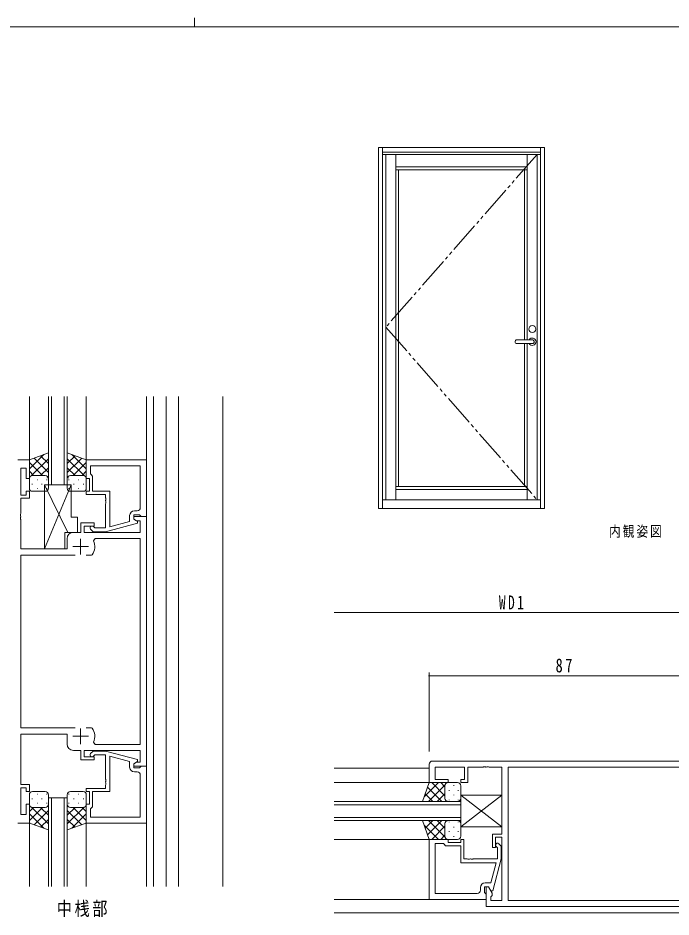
# Model space of a CAD drawing. Units: millimetres on the paper. Extents: x -397 to 397, y -282 to 282.
# Drawn here: x -64.7 to 141.7, y -2.3 to 282.1 of the extents above; entities that cross this region are included whole.
import ezdxf

# ---------------------------------------------------------------- set-up
doc = ezdxf.new("R2010")
doc.units = ezdxf.units.MM
doc.linetypes.add('USER3', pattern=[15, 10, -1, 1, -1, 1, -1])
for name, color, linetype, lineweight in [('0-1_YKK_ZWAK', 7, 'Continuous', 18), ('0-3_YKK_11', 7, 'Continuous', 18), ('0-4_YKK_12', 2, 'Continuous', 18), ('0-5_YKK_13', 4, 'Continuous', 18), ('0-6_YKK_D', 6, 'Continuous', 18), ('0-7_YKK_A1', 4, 'Continuous', 18)]:
    doc.layers.add(name, color=color, linetype=linetype, lineweight=lineweight)
doc.layers.add('0-2_USER1', color=7, linetype='Continuous')
doc.styles.add('ＭＳ ゴシック', font='')
doc.styles.get('ＭＳ ゴシック').set_extended_font_data('MS Gothic')

msp = doc.modelspace()

# ---------------------------------------------------------------- linework, layer by layer
at = {"layer": '0-1_YKK_ZWAK'}
for p, q in [((-8.894, 282.1), (-8.894, 279.3)), ((376.092, 279.3), (-393.908, 279.3))]:
    msp.add_line(p, q, dxfattribs=at)
at = {"layer": '0-3_YKK_11'}
for p, q in [((-64.732, 142.358), (-61.132, 142.358)), ((-61.132, 142.358), (-61.132, 136.358)), ((-43.132, 142.358), (-43.132, 136.358)), ((-24.132, 142.358), (-43.132, 142.358)), ((-24.132, 124.358), (-24.132, 142.358)), ((-63.802, 139.658), (-63.802, 131.158)), ((-62.132, 139.658), (-63.802, 139.658)), ((-62.132, 136.358), (-62.132, 139.658)), ((-41.832, 140.428), (-26.062, 140.428)), ((-41.832, 137.858), (-41.832, 140.428)), ((-41.832, 140.428), (-26.062, 140.428)), ((-26.062, 140.428), (-26.062, 127.158)), ((-41.632, 137.658), (-41.832, 137.858)), ((-41.132, 137.158), (-41.632, 137.658)), ((-41.132, 132.358), (-41.132, 137.158)), ((-61.132, 136.358), (-62.132, 136.358)), ((-43.132, 136.358), (-42.132, 136.358)), ((-42.132, 136.358), (-42.132, 132.358)), ((-63.802, 131.158), (-62.132, 131.158)), ((-62.132, 132.358), (-61.132, 132.358)), ((-62.132, 131.158), (-62.132, 132.358)), ((-61.132, 132.358), (-61.132, 130.158)), ((-43.132, 132.358), (-43.132, 131.358)), ((-42.132, 132.358), (-43.132, 132.358)), ((-43.132, 131.358), (-37.032, 131.358)), ((-35.732, 132.358), (-41.132, 132.358)), ((-37.032, 131.358), (-37.032, 130.316)), ((-35.732, 121.15), (-35.732, 132.358)), ((-63.802, 130.158), (-63.802, 125.316)), ((-61.132, 130.158), (-63.802, 130.158)), ((-37.032, 130.316), (-36.912, 130.133)), ((-36.912, 129.583), (-37.032, 129.4)), ((-37.032, 129.4), (-37.032, 129.316)), ((-37.032, 129.316), (-36.912, 129.133)), ((-36.912, 128.583), (-37.032, 128.4)), ((-37.032, 128.4), (-37.032, 120.758)), ((-36.912, 130.133), (-36.912, 129.583)), ((-36.912, 129.133), (-36.912, 128.583)), ((-63.802, 125.316), (-63.922, 125.133)), ((-27.062, 126.158), (-27.932, 126.158)), ((-63.922, 125.133), (-63.922, 124.583)), ((-63.922, 124.583), (-63.802, 124.4)), ((-63.802, 124.316), (-63.922, 124.133)), ((-63.922, 124.133), (-63.922, 123.583)), ((-63.922, 123.583), (-63.802, 123.4)), ((-63.802, 124.4), (-63.802, 124.316)), ((-63.802, 123.4), (-63.802, 114.158)), ((-44.832, 122.358), (-40.632, 122.358)), ((-44.832, 119.358), (-44.832, 122.358)), ((-40.632, 122.358), (-40.632, 121.358)), ((-29.432, 122.838), (-35.732, 121.15)), ((-29.432, 124.658), (-29.432, 122.838)), ((-28.132, 124.858), (-26.332, 124.858)), ((-28.132, 123.558), (-28.132, 124.858)), ((-28.132, 124.358), (-24.132, 124.358)), ((-28.132, 123.558), (-28.132, 124.358)), ((-26.932, 122.865), (-28.132, 123.558)), ((-27.266, 123.058), (-28.132, 123.558)), ((-26.062, 123.058), (-27.266, 123.058)), ((-26.932, 122.265), (-26.932, 122.865)), ((-26.332, 124.858), (-26.132, 124.658)), ((-26.132, 124.658), (-25.832, 124.358)), ((-26.062, 119.358), (-26.062, 123.058)), ((-25.832, 124.358), (-24.132, 124.358)), ((-24.132, 124.358), (-24.132, 45.358)), ((-43.832, 121.358), (-43.832, 119.358)), ((-40.632, 121.358), (-43.832, 121.358)), ((-41.756, 120.334), (-40.98, 119.558)), ((-40.98, 119.558), (-37.035, 119.558)), ((-40.483, 120.758), (-40.908, 121.182)), ((-37.032, 120.758), (-40.483, 120.758)), ((-37.035, 119.558), (-26.932, 122.265)), ((-49.232, 114.158), (-49.232, 117.358)), ((-47.232, 119.358), (-44.832, 119.358)), ((-44.932, 117.358), (-44.932, 112.358)), ((-43.832, 119.358), (-26.062, 119.358)), ((-40.836, 116.721), (-40.38, 117.428)), ((-40.38, 117.428), (-26.062, 117.428)), ((-26.062, 117.428), (-26.062, 52.288)), ((-63.802, 114.158), (-49.232, 114.158)), ((-47.432, 114.858), (-42.432, 114.858)), ((-63.802, 112.158), (-46.682, 112.158)), ((-63.802, 57.558), (-63.802, 112.158)), ((-43.182, 112.158), (-41.485, 112.158)), ((-43.182, 112.158), (-41.485, 112.158)), ((-41.485, 112.158), (-41.239, 112.287)), ((-46.682, 57.558), (-63.802, 57.558)), ((-44.932, 57.358), (-44.932, 52.358)), ((-41.485, 57.558), (-43.182, 57.558)), ((-41.239, 57.43), (-41.485, 57.558)), ((-63.802, 55.558), (-63.802, 39.558)), ((-49.232, 55.558), (-63.802, 55.558)), ((-49.232, 52.358), (-49.232, 55.558)), ((-47.432, 54.858), (-42.432, 54.858)), ((-40.38, 52.288), (-40.836, 52.995)), ((-26.062, 52.288), (-40.38, 52.288)), ((-44.832, 50.358), (-47.232, 50.358)), ((-44.832, 47.358), (-44.832, 50.358)), ((-43.832, 50.358), (-43.832, 48.358)), ((-26.062, 50.358), (-43.832, 50.358)), ((-43.832, 48.358), (-40.632, 48.358)), ((-41.756, 49.382), (-40.98, 50.158)), ((-40.98, 50.158), (-37.035, 50.158)), ((-40.483, 48.958), (-40.908, 48.534)), ((-40.632, 48.358), (-40.632, 47.358)), ((-37.032, 48.958), (-40.483, 48.958)), ((-37.035, 50.158), (-26.932, 47.451)), ((-37.032, 41.316), (-37.032, 48.958)), ((-35.732, 48.567), (-35.732, 37.358)), ((-29.432, 46.878), (-35.732, 48.567)), ((-26.062, 46.658), (-26.062, 50.358)), ((-40.632, 47.358), (-44.832, 47.358)), ((-29.432, 45.058), (-29.432, 46.878)), ((-26.932, 46.851), (-28.132, 46.158)), ((-28.132, 46.158), (-27.266, 46.658)), ((-28.132, 46.158), (-28.132, 44.858)), ((-28.132, 45.358), (-28.132, 46.158)), ((-27.266, 46.658), (-26.062, 46.658)), ((-26.932, 47.451), (-26.932, 46.851)), ((65.274, 45.998), (65.274, 40.198)), ((152.274, 46.998), (66.274, 46.998)), ((-24.132, 45.358), (-28.132, 45.358)), ((-28.132, 44.858), (-26.332, 44.858)), ((-27.062, 43.558), (-27.932, 43.558)), ((-26.332, 44.858), (-26.132, 45.058)), ((-26.132, 45.058), (-25.832, 45.358)), ((-25.832, 45.358), (-24.132, 45.358)), ((-24.132, 45.358), (-24.132, 27.358)), ((67.204, 45.068), (76.474, 45.068)), ((67.204, 41.198), (67.204, 45.068)), ((76.474, 45.068), (76.474, 41.198)), ((77.474, 45.068), (82.316, 45.068)), ((77.474, 40.198), (77.474, 45.068)), ((82.316, 45.068), (82.499, 45.188)), ((82.499, 45.188), (83.049, 45.188)), ((83.049, 45.188), (83.232, 45.068)), ((83.232, 45.068), (83.316, 45.068)), ((83.316, 45.068), (83.499, 45.188)), ((83.499, 45.188), (84.049, 45.188)), ((84.049, 45.188), (84.232, 45.068)), ((84.232, 45.068), (88.274, 45.068)), ((88.274, 45.068), (88.274, 23.898)), ((146.644, 45.068), (90.204, 45.068)), ((90.204, 45.068), (90.204, 2.928)), ((146.644, 45.068), (90.204, 45.068)), ((-36.912, 41.133), (-37.032, 41.316)), ((-37.032, 40.4), (-36.912, 40.583)), ((-37.032, 40.316), (-37.032, 40.4)), ((-36.912, 40.133), (-37.032, 40.316)), ((-36.912, 40.583), (-36.912, 41.133)), ((-36.912, 39.583), (-36.912, 40.133)), ((-26.062, 29.288), (-26.062, 42.558)), ((65.274, 40.198), (71.274, 40.198)), ((71.274, 41.198), (67.204, 41.198)), ((71.274, 40.198), (71.274, 41.198)), ((75.274, 41.198), (75.274, 40.198)), ((76.474, 41.198), (75.274, 41.198)), ((75.274, 40.198), (77.474, 40.198)), ((-63.802, 39.558), (-61.132, 39.558)), ((-63.802, 38.558), (-63.802, 30.058)), ((-62.132, 38.558), (-63.802, 38.558)), ((-62.132, 37.358), (-62.132, 38.558)), ((-61.132, 37.358), (-62.132, 37.358)), ((-61.132, 39.558), (-61.132, 37.358)), ((-43.132, 38.358), (-37.032, 38.358)), ((-43.132, 37.358), (-43.132, 38.358)), ((-42.132, 37.358), (-43.132, 37.358)), ((-42.132, 33.358), (-42.132, 37.358)), ((-41.132, 37.358), (-41.132, 32.558)), ((-35.732, 37.358), (-41.132, 37.358)), ((-37.032, 39.4), (-36.912, 39.583)), ((-37.032, 38.358), (-37.032, 39.4)), ((88.274, 36.198), (75.274, 36.198)), ((75.274, 26.198), (88.274, 36.198)), ((75.274, 36.198), (75.274, 26.198)), ((88.274, 26.198), (75.274, 36.198)), ((88.274, 36.198), (88.274, 26.198)), ((-62.132, 33.358), (-61.132, 33.358)), ((-62.132, 30.058), (-62.132, 33.358)), ((-61.132, 33.358), (-61.132, 27.358)), ((-43.132, 33.358), (-42.132, 33.358)), ((-43.132, 27.358), (-43.132, 33.358)), ((-41.632, 32.058), (-41.832, 31.858)), ((-41.832, 31.858), (-41.832, 29.288)), ((-41.132, 32.558), (-41.632, 32.058)), ((-63.802, 30.058), (-62.132, 30.058)), ((-41.832, 29.288), (-26.062, 29.288)), ((-41.832, 29.288), (-26.062, 29.288)), ((-61.132, 27.358), (-64.732, 27.358)), ((-24.132, 27.358), (-43.132, 27.358)), ((88.274, 26.198), (75.274, 26.198)), ((85.274, 23.898), (85.274, 19.698)), ((88.274, 23.898), (85.274, 23.898)), ((86.274, 22.898), (88.274, 22.898)), ((86.274, 19.698), (86.274, 22.898)), ((88.274, 22.898), (88.274, 2.928)), ((65.274, 22.198), (71.274, 22.198)), ((65.274, 3.198), (65.274, 22.198)), ((67.204, 20.898), (67.204, 5.128)), ((69.774, 20.898), (67.204, 20.898)), ((67.204, 20.898), (67.204, 5.128)), ((69.974, 20.698), (69.774, 20.898)), ((70.474, 20.198), (69.974, 20.698)), ((75.274, 20.198), (70.474, 20.198)), ((71.274, 22.198), (71.274, 21.198)), ((71.274, 21.198), (75.274, 21.198)), ((75.274, 22.198), (76.274, 22.198)), ((75.274, 21.198), (75.274, 22.198)), ((75.274, 14.798), (75.274, 20.198)), ((76.274, 22.198), (76.274, 16.098)), ((86.874, 19.549), (86.45, 19.974)), ((87.298, 20.822), (88.074, 20.046)), ((88.074, 20.046), (88.074, 16.101)), ((85.274, 19.698), (86.274, 19.698)), ((86.874, 16.098), (86.874, 19.549)), ((86.482, 14.798), (75.274, 14.798)), ((76.274, 16.098), (77.316, 16.098)), ((77.316, 16.098), (77.499, 15.978)), ((77.499, 15.978), (78.049, 15.978)), ((78.049, 15.978), (78.232, 16.098)), ((78.232, 16.098), (78.316, 16.098)), ((78.316, 16.098), (78.499, 15.978)), ((78.499, 15.978), (79.049, 15.978)), ((79.049, 15.978), (79.232, 16.098)), ((79.232, 16.098), (86.874, 16.098)), ((84.794, 8.498), (86.482, 14.798)), ((88.074, 16.101), (85.367, 5.998)), ((81.474, 6.128), (81.474, 6.998)), ((82.774, 7.198), (82.774, 5.398)), ((84.074, 7.198), (82.774, 7.198)), ((82.974, 8.498), (84.794, 8.498)), ((83.274, 7.198), (83.274, 0.998)), ((84.074, 7.198), (83.274, 7.198)), ((84.767, 5.998), (84.074, 7.198)), ((85.204, 5.241), (84.074, 7.198)), ((85.367, 5.998), (84.767, 5.998)), ((83.274, 3.198), (65.274, 3.198)), ((67.204, 5.128), (80.474, 5.128)), ((82.774, 5.398), (82.974, 5.198)), ((82.974, 5.198), (83.274, 4.898)), ((83.274, 4.898), (83.274, 3.198)), ((84.774, 3.998), (85.204, 4.428)), ((84.774, 2.928), (84.774, 3.998)), ((88.274, 2.928), (84.774, 2.928)), ((85.204, 4.428), (85.204, 5.241)), ((90.204, 2.928), (146.644, 2.928)), ((83.274, 0.998), (150.774, 0.998))]:
    msp.add_line(p, q, dxfattribs=at)
for centre, radius, start, end in [((-27.932, 124.658), 1.5, 90.00001, 179.99999), ((-27.062, 127.158), 1, 270.00001, 359.99999), ((-41.332, 120.758), 0.6, 44.99999, 225.00001), ((-47.232, 117.358), 2, 90.00001, 179.99999), ((-44.932, 114.858), 4.5, 325.15008, 24.45637), ((-44.932, 54.858), 4.5, 335.54363, 34.84992), ((-47.232, 52.358), 2, 180.00001, 269.99999), ((-41.332, 48.958), 0.6, 134.99999, 315.00001), ((66.274, 45.998), 1, 90.00001, 179.99999), ((-27.932, 45.058), 1.5, 180.00001, 269.99999), ((-27.062, 42.558), 1, 0.00001, 89.99999), ((86.874, 20.398), 0.6, 44.99999, 225.00001), ((80.474, 6.128), 1, 270.00001, 359.99999), ((82.974, 6.998), 1.5, 90.00001, 179.99999)]:
    msp.add_arc(centre, radius, start, end, dxfattribs=at)
at = {"layer": '0-4_YKK_12'}
for p, q in [((-61.132, 162.358), (-61.132, 142.358)), ((-55.132, 134.358), (-55.132, 162.358)), ((-54.132, 162.358), (-54.132, 134.358)), ((-50.132, 134.358), (-50.132, 162.358)), ((-49.132, 162.358), (-49.132, 134.358)), ((-43.132, 162.358), (-43.132, 142.358)), ((-24.132, 162.358), (-24.132, 142.058)), ((-21.932, 162.358), (-21.932, 7.358)), ((-17.932, 7.358), (-17.932, 162.358)), ((-14.032, 162.358), (-14.032, 7.358)), ((0.068, 162.358), (0.068, 7.358)), ((-49.132, 134.358), (-55.132, 134.358)), ((65.274, 44.798), (35.274, 44.798)), ((35.274, 40.198), (65.274, 40.198)), ((-55.132, 35.358), (-49.132, 35.358)), ((-55.132, 7.358), (-55.132, 35.358)), ((-54.132, 35.358), (-54.132, 7.358)), ((-50.132, 7.358), (-50.132, 35.358)), ((-49.132, 35.358), (-49.132, 7.358)), ((75.274, 34.198), (35.274, 34.198)), ((75.274, 28.198), (75.274, 34.198)), ((35.274, 33.198), (75.274, 33.198)), ((75.274, 29.198), (35.274, 29.198)), ((-61.132, 7.358), (-61.132, 27.358)), ((-43.132, 7.358), (-43.132, 27.358)), ((-24.132, 7.358), (-24.132, 27.658)), ((35.274, 28.198), (75.274, 28.198)), ((35.274, 22.198), (65.274, 22.198)), ((65.274, 3.198), (35.274, 3.198)), ((145.272, -1.002), (35.274, -1.002))]:
    msp.add_line(p, q, dxfattribs=at)
at = {"layer": '0-5_YKK_13'}
for p, q in [((-55.132, 144.501), (-61.132, 142.358)), ((-61.132, 139.449), (-56.607, 143.974)), ((-61.132, 142.278), (-61.007, 142.403)), ((-61.132, 142.358), (-61.132, 136.358)), ((-60.445, 137.308), (-55.132, 142.621)), ((-55.132, 138.344), (-59.669, 142.881)), ((-55.132, 141.172), (-57.585, 143.625)), ((-55.132, 144.501), (-55.132, 136.358)), ((-49.132, 144.501), (-49.132, 136.358)), ((-49.132, 144.501), (-43.132, 142.358)), ((-49.132, 141.172), (-46.679, 143.625)), ((-49.132, 138.344), (-44.595, 142.881)), ((-43.819, 137.308), (-49.132, 142.621)), ((-43.132, 139.449), (-47.657, 143.974)), ((-43.132, 142.278), (-43.257, 142.403)), ((-43.132, 142.358), (-43.132, 136.358)), ((-56.975, 137.358), (-61.132, 141.515)), ((-57.566, 137.358), (-55.132, 139.793)), ((-46.697, 137.358), (-49.132, 139.793)), ((-47.289, 137.358), (-43.132, 141.515)), ((-59.803, 137.358), (-61.132, 138.687)), ((-61.132, 136.621), (-61.082, 136.671)), ((-56.132, 137.358), (-60.132, 137.358)), ((-60.132, 137.358), (-56.532, 137.358)), ((-55.55, 136.546), (-55.532, 136.564)), ((-48.714, 136.546), (-48.732, 136.564)), ((-48.132, 137.358), (-44.132, 137.358)), ((-44.132, 137.358), (-48.132, 137.358)), ((-44.461, 137.358), (-43.132, 138.687)), ((-43.132, 136.621), (-43.182, 136.671)), ((-61.132, 136.358), (-61.132, 133.358)), ((-60.128, 134.609), (-60.328, 134.609)), ((-58.513, 136.024), (-58.713, 136.024)), ((-57.098, 134.609), (-57.298, 134.609)), ((-56.382, 114.158), (-47.882, 134.358)), ((-56.382, 114.158), (-56.382, 134.358)), ((-56.382, 134.358), (-47.882, 134.358)), ((-48.956, 119.358), (-56.382, 134.358)), ((-55.532, 136.024), (-55.683, 136.024)), ((-55.132, 136.358), (-55.132, 133.358)), ((-49.132, 136.358), (-49.132, 133.358)), ((-48.732, 136.024), (-48.58, 136.024)), ((-47.882, 134.358), (-47.882, 124.158)), ((-47.165, 134.609), (-46.965, 134.609)), ((-45.75, 136.024), (-45.55, 136.024)), ((-44.135, 134.609), (-43.935, 134.609)), ((-43.132, 136.358), (-43.132, 133.358)), ((-56.132, 132.358), (-60.132, 132.358)), ((-58.513, 133.194), (-58.713, 133.194)), ((-55.545, 133.194), (-55.683, 133.194)), ((-48.718, 133.194), (-48.58, 133.194)), ((-48.132, 132.358), (-44.132, 132.358)), ((-45.75, 133.194), (-45.55, 133.194)), ((-47.882, 124.158), (-45.882, 124.158)), ((-45.882, 124.158), (-45.882, 119.358)), ((-49.882, 119.358), (-49.882, 114.158)), ((-45.882, 119.358), (-49.882, 119.358)), ((-49.882, 114.158), (-56.382, 114.158)), ((63.131, 34.198), (65.274, 40.198)), ((68.183, 40.198), (63.658, 35.673)), ((65.354, 40.198), (65.229, 40.073)), ((65.274, 40.198), (71.274, 40.198)), ((70.274, 36.041), (66.117, 40.198)), ((70.274, 38.869), (68.945, 40.198)), ((71.011, 40.198), (70.961, 40.148)), ((71.274, 40.198), (74.274, 40.198)), ((-56.132, 37.358), (-60.132, 37.358)), ((-48.132, 37.358), (-44.132, 37.358)), ((69.288, 34.198), (64.751, 38.735)), ((70.324, 39.511), (65.011, 34.198)), ((70.274, 35.198), (70.274, 39.198)), ((70.274, 39.198), (70.274, 35.198)), ((71.608, 37.579), (71.608, 37.779)), ((73.023, 39.194), (73.023, 39.394)), ((74.438, 37.579), (74.438, 37.779)), ((75.274, 35.198), (75.274, 39.198)), ((-61.132, 33.358), (-61.132, 36.358)), ((-60.128, 35.107), (-60.328, 35.107)), ((-58.513, 36.522), (-58.713, 36.522)), ((-57.098, 35.107), (-57.298, 35.107)), ((-55.545, 36.522), (-55.683, 36.522)), ((-55.132, 33.358), (-55.132, 36.358)), ((-49.132, 33.358), (-49.132, 36.358)), ((-48.718, 36.522), (-48.58, 36.522)), ((-47.165, 35.107), (-46.965, 35.107)), ((-45.75, 36.522), (-45.55, 36.522)), ((-44.135, 35.107), (-43.935, 35.107)), ((-43.132, 33.358), (-43.132, 36.358)), ((63.131, 34.198), (71.274, 34.198)), ((66.46, 34.198), (64.007, 36.651)), ((70.274, 36.632), (67.839, 34.198)), ((71.086, 34.616), (71.068, 34.598)), ((71.274, 34.198), (74.274, 34.198)), ((71.608, 34.598), (71.608, 34.749)), ((73.023, 36.164), (73.023, 36.364)), ((74.438, 34.612), (74.438, 34.749)), ((-61.132, 27.358), (-61.132, 33.358)), ((-61.132, 33.095), (-61.082, 33.045)), ((-59.803, 32.358), (-61.132, 31.029)), ((-56.975, 32.358), (-61.132, 28.201)), ((-60.445, 32.408), (-55.132, 27.095)), ((-56.132, 32.358), (-60.132, 32.358)), ((-60.132, 32.358), (-56.132, 32.358)), ((-55.132, 31.373), (-59.669, 26.836)), ((-58.513, 33.692), (-58.713, 33.692)), ((-57.566, 32.358), (-55.132, 29.924)), ((-55.532, 33.692), (-55.683, 33.692)), ((-55.55, 33.17), (-55.532, 33.152)), ((-55.132, 25.215), (-55.132, 33.358)), ((-49.132, 25.215), (-49.132, 33.358)), ((-43.819, 32.408), (-49.132, 27.095)), ((-46.697, 32.358), (-49.132, 29.924)), ((-49.132, 31.373), (-44.595, 26.836)), ((-48.732, 33.692), (-48.58, 33.692)), ((-48.714, 33.17), (-48.732, 33.152)), ((-48.132, 32.358), (-44.132, 32.358)), ((-44.132, 32.358), (-48.132, 32.358)), ((-47.289, 32.358), (-43.132, 28.201)), ((-45.75, 33.692), (-45.55, 33.692)), ((-44.461, 32.358), (-43.132, 31.029)), ((-43.132, 33.095), (-43.182, 33.045)), ((-43.132, 27.358), (-43.132, 33.358)), ((-61.132, 30.267), (-56.607, 25.742)), ((-55.132, 28.544), (-57.585, 26.091)), ((-49.132, 28.544), (-46.679, 26.091)), ((-43.132, 30.267), (-47.657, 25.742)), ((-61.132, 27.438), (-61.007, 27.313)), ((-55.132, 25.215), (-61.132, 27.358)), ((-49.132, 25.215), (-43.132, 27.358)), ((-43.132, 27.438), (-43.257, 27.313)), ((63.131, 28.198), (71.274, 28.198)), ((63.131, 28.198), (65.274, 22.198)), ((68.183, 22.198), (63.658, 26.723)), ((66.46, 28.198), (64.007, 25.745)), ((69.288, 28.198), (64.751, 23.661)), ((70.324, 22.885), (65.011, 28.198)), ((70.274, 26.355), (66.117, 22.198)), ((70.274, 25.764), (67.839, 28.198)), ((70.274, 27.198), (70.274, 23.198)), ((70.274, 23.198), (70.274, 26.798)), ((71.086, 27.78), (71.068, 27.798)), ((71.274, 28.198), (74.274, 28.198)), ((71.608, 27.798), (71.608, 27.647)), ((73.023, 26.232), (73.023, 26.032)), ((74.438, 27.784), (74.438, 27.647)), ((75.274, 27.198), (75.274, 23.198)), ((70.274, 23.527), (68.945, 22.198)), ((71.608, 24.817), (71.608, 24.617)), ((73.023, 23.202), (73.023, 23.002)), ((74.438, 24.817), (74.438, 24.617)), ((65.354, 22.198), (65.229, 22.323)), ((65.274, 22.198), (71.274, 22.198)), ((71.011, 22.198), (70.961, 22.248)), ((71.274, 22.198), (74.274, 22.198))]:
    msp.add_line(p, q, dxfattribs=at)
for centre, start, end in [((-60.132, 136.358), 90, 180), ((-60.132, 136.358), 90, 179.9999), ((-56.132, 136.358), 0, 90), ((-48.132, 136.358), 90, 180), ((-44.132, 136.358), 0, 90), ((-44.132, 136.358), 0.0001, 90), ((-60.132, 133.358), 180, 270), ((-56.132, 133.358), 270, 0), ((-48.132, 133.358), 180, 270), ((-44.132, 133.358), 270, 0), ((71.274, 39.198), 90, 180), ((71.274, 39.198), 90.0001, 180), ((74.274, 39.198), 0, 90), ((-60.132, 36.358), 90, 180), ((-56.132, 36.358), 0, 90), ((-48.132, 36.358), 90, 180), ((-44.132, 36.358), 0, 90), ((71.274, 35.198), 180, 270), ((74.274, 35.198), 270, 0), ((-60.132, 33.358), 180, 270), ((-60.132, 33.358), 180.0001, 270), ((-56.132, 33.358), 270, 0), ((-48.132, 33.358), 180, 270), ((-44.132, 33.358), 270, 0), ((-44.132, 33.358), 270, 359.9999), ((71.274, 27.198), 90, 180), ((74.274, 27.198), 0, 90), ((71.274, 23.198), 180, 270), ((71.274, 23.198), 180, 269.9999), ((74.274, 23.198), 270, 0)]:
    msp.add_arc(centre, 1, start, end, dxfattribs=at)
at = {"layer": '0-6_YKK_D'}
for p, q in [((150.274, 93.998), (35.274, 93.998)), ((65.274, 49.998), (65.274, 74.998)), ((152.274, 73.998), (65.274, 73.998))]:
    msp.add_line(p, q, dxfattribs=at)
for start, end in [(0, 180), (180, 0)]:
    msp.add_arc((65.274, 73.998), 0.106, start, end, dxfattribs=at)
at = {"layer": '0-7_YKK_A1'}
for p, q in [((49.247, 241.169), (49.247, 126.919)), ((50.497, 241.169), (50.497, 126.919)), ((50.497, 239.669), (100.497, 239.669)), ((100.497, 241.169), (100.497, 126.919)), ((50.497, 238.919), (100.497, 238.919)), ((51.597, 238.919), (51.597, 129.669)), ((54.697, 238.919), (54.697, 129.669)), ((96.297, 238.919), (96.297, 180.269)), ((99.397, 238.919), (99.397, 129.669)), ((54.697, 234.994), (96.297, 234.994)), ((54.697, 234.094), (96.297, 234.094)), ((55.597, 234.094), (55.597, 133.819)), ((95.397, 234.094), (95.397, 180.269)), ((93.037, 180.269), (97.887, 180.269)), ((93.037, 179.069), (97.887, 179.069)), ((95.397, 179.069), (95.397, 133.819)), ((96.297, 179.069), (96.297, 129.669)), ((54.697, 133.819), (96.297, 133.819)), ((54.697, 132.919), (96.297, 132.919)), ((50.497, 129.669), (100.497, 129.669)), ((49.247, 126.919), (101.747, 126.919))]:
    msp.add_line(p, q, dxfattribs=at)
at = {"layer": '0-7_YKK_A1', "linetype": 'USER3'}
for p, q in [((99.397, 238.919), (51.597, 184.294)), ((51.597, 184.294), (99.397, 129.669))]:
    msp.add_line(p, q, dxfattribs=at)
at = {"layer": '0-7_YKK_A1'}
msp.add_lwpolyline([(49.247, 241.169), (101.747, 241.169), (101.747, 126.919)], dxfattribs=at)
msp.add_circle((97.887, 183.669), 1.1, dxfattribs=at)
for centre, radius, start, end in [((93.037, 179.669), 0.6, 90, 270), ((97.887, 179.669), 1.175, 210.70636, 149.29364), ((97.887, 179.669), 0.6, 270, 90)]:
    msp.add_arc(centre, radius, start, end, dxfattribs=at)

# ---------------------------------------------------------------- texts
at = {"layer": '0-2_USER1', "attachment_point": 7, "style": 'ＭＳ ゴシック'}
for s, insert, char_height in [('\\T1.17;\\W0.8;内観姿図', (122.162, 117.625), 3.384), ('\\T1.17;\\W0.8;中桟部', (-52.474, -2.337), 4.399)]:
    msp.add_mtext(s, dxfattribs=dict(at, insert=insert, char_height=char_height))
at = {"layer": '0-6_YKK_D', "color": 7, "char_height": 4.399, "attachment_point": 7, "style": 'ＭＳ ゴシック'}
for s, insert in [('\\T1.38;\\W0.7;WD1', (87.334, 94.998)), ('\\T1.37;\\W0.75;87', (105.254, 74.998))]:
    msp.add_mtext(s, dxfattribs=dict(at, insert=insert))

doc.saveas('drawing.dxf')
